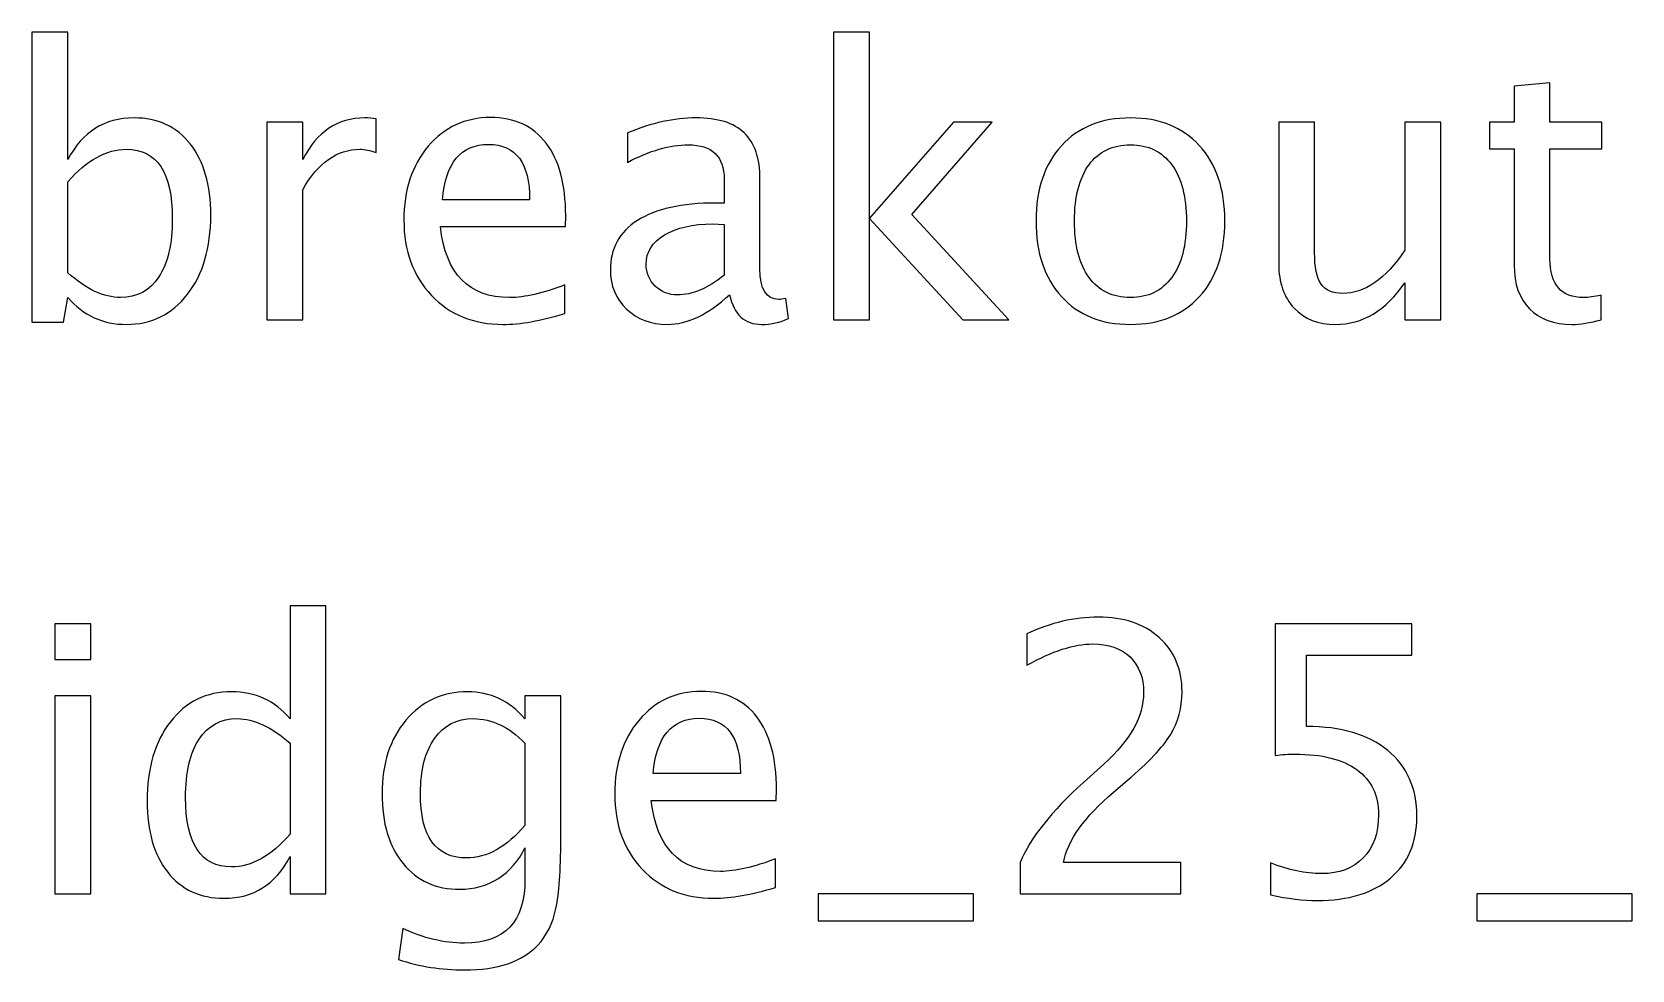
# Model space of a CAD drawing. Header units: centimetres. Extents: x -32.9 to 32.9, y -27.7 to 43.3.
# Drawn here: x -7.84 to -2.39, y 21.46 to 24.65 of the extents above; entities that cross this region are included whole.
import ezdxf

# ---------------------------------------------------------------- set-up
doc = ezdxf.new("R2010")
doc.units = ezdxf.units.CM
doc.header["$MEASUREMENT"] = 0
doc.layers.add('Layer 1', color=7, linetype='Continuous')

msp = doc.modelspace()

# ---------------------------------------------------------------- linework, layer by layer
at = {"layer": 'Layer 1'}
for points, knots in [([(-7.83504, 23.66282), (-7.83504, 23.66282), (-7.83504, 24.64961), (-7.83504, 24.64961), (-7.83504, 24.64961), (-7.83504, 24.64961), (-7.71312, 24.64961), (-7.71312, 24.64961), (-7.71312, 24.64961), (-7.71312, 24.64961), (-7.71312, 24.21633), (-7.71312, 24.21633), (-7.71312, 24.21633), (-7.66317, 24.31052), (-7.58802, 24.35751), (-7.48791, 24.35751), (-7.48791, 24.35751), (-7.40684, 24.35751), (-7.34313, 24.32809), (-7.29656, 24.26903), (-7.29656, 24.26903), (-7.24999, 24.20998), (-7.22671, 24.12933), (-7.22671, 24.0271), (-7.22671, 24.0271), (-7.22671, 23.91576), (-7.25317, 23.8258), (-7.30587, 23.75765), (-7.30587, 23.75765), (-7.35858, 23.68928), (-7.428, 23.6552), (-7.51394, 23.6552), (-7.51394, 23.6552), (-7.59374, 23.6552), (-7.6602, 23.68568), (-7.71312, 23.74685), (-7.71312, 23.74685), (-7.71312, 23.74685), (-7.72794, 23.66282), (-7.72794, 23.66282), (-7.72794, 23.66282), (-7.72794, 23.66282), (-7.83504, 23.66282), (-7.83504, 23.66282)], [0, 0, 0, 0, 0.0833333, 0.0833333, 0.0833333, 0.0833333, 0.1666667, 0.1666667, 0.1666667, 0.1666667, 0.25, 0.25, 0.25, 0.25, 0.3333333, 0.3333333, 0.3333333, 0.3333333, 0.4166667, 0.4166667, 0.4166667, 0.4166667, 0.5, 0.5, 0.5, 0.5, 0.5833333, 0.5833333, 0.5833333, 0.5833333, 0.6666667, 0.6666667, 0.6666667, 0.6666667, 0.75, 0.75, 0.75, 0.75, 0.8333333, 0.8333333, 0.8333333, 0.8333333, 1, 1, 1, 1]), ([(-5.1073, 23.67044), (-5.1073, 23.67044), (-5.1073, 24.64961), (-5.1073, 24.64961), (-5.1073, 24.64961), (-5.1073, 24.64961), (-4.98538, 24.64961), (-4.98538, 24.64961), (-4.98538, 24.64961), (-4.98538, 24.64961), (-4.98538, 24.01694), (-4.98538, 24.01694), (-4.98538, 24.01694), (-4.98538, 24.01694), (-4.69963, 24.34354), (-4.69963, 24.34354), (-4.69963, 24.34354), (-4.69963, 24.34354), (-4.56797, 24.34354), (-4.56797, 24.34354), (-4.56797, 24.34354), (-4.56797, 24.34354), (-4.84102, 24.02943), (-4.84102, 24.02943), (-4.84102, 24.02943), (-4.84102, 24.02943), (-4.51082, 23.67044), (-4.51082, 23.67044), (-4.51082, 23.67044), (-4.51082, 23.67044), (-4.66788, 23.67044), (-4.66788, 23.67044), (-4.66788, 23.67044), (-4.66788, 23.67044), (-4.98538, 24.01567), (-4.98538, 24.01567), (-4.98538, 24.01567), (-4.98538, 24.01567), (-4.98538, 23.67044), (-4.98538, 23.67044), (-4.98538, 23.67044), (-4.98538, 23.67044), (-5.1073, 23.67044), (-5.1073, 23.67044)], [0, 0, 0, 0, 0.0833333, 0.0833333, 0.0833333, 0.0833333, 0.1666667, 0.1666667, 0.1666667, 0.1666667, 0.25, 0.25, 0.25, 0.25, 0.3333333, 0.3333333, 0.3333333, 0.3333333, 0.4166667, 0.4166667, 0.4166667, 0.4166667, 0.5, 0.5, 0.5, 0.5, 0.5833333, 0.5833333, 0.5833333, 0.5833333, 0.6666667, 0.6666667, 0.6666667, 0.6666667, 0.75, 0.75, 0.75, 0.75, 0.8333333, 0.8333333, 0.8333333, 0.8333333, 1, 1, 1, 1]), ([(-2.49554, 23.67065), (-2.53322, 23.66028), (-2.56602, 23.6552), (-2.59375, 23.6552), (-2.59375, 23.6552), (-2.65598, 23.6552), (-2.70445, 23.67298), (-2.73917, 23.70854), (-2.73917, 23.70854), (-2.77409, 23.7441), (-2.79145, 23.79342), (-2.79145, 23.85671), (-2.79145, 23.85671), (-2.79145, 23.85671), (-2.79145, 24.2521), (-2.79145, 24.2521), (-2.79145, 24.2521), (-2.79145, 24.2521), (-2.87569, 24.2521), (-2.87569, 24.2521), (-2.87569, 24.2521), (-2.87569, 24.2521), (-2.87569, 24.34354), (-2.87569, 24.34354), (-2.87569, 24.34354), (-2.87569, 24.34354), (-2.79145, 24.34354), (-2.79145, 24.34354), (-2.79145, 24.34354), (-2.79145, 24.34354), (-2.79145, 24.46525), (-2.79145, 24.46525), (-2.79145, 24.46525), (-2.79145, 24.46525), (-2.66953, 24.47689), (-2.66953, 24.47689), (-2.66953, 24.47689), (-2.66953, 24.47689), (-2.66953, 24.34354), (-2.66953, 24.34354), (-2.66953, 24.34354), (-2.66953, 24.34354), (-2.493, 24.34354), (-2.493, 24.34354), (-2.493, 24.34354), (-2.493, 24.34354), (-2.493, 24.2521), (-2.493, 24.2521), (-2.493, 24.2521), (-2.493, 24.2521), (-2.66953, 24.2521), (-2.66953, 24.2521), (-2.66953, 24.2521), (-2.66953, 24.2521), (-2.66953, 23.87872), (-2.66953, 23.87872), (-2.66953, 23.87872), (-2.66953, 23.79067), (-2.63122, 23.74664), (-2.55481, 23.74664), (-2.55481, 23.74664), (-2.53851, 23.74664), (-2.51882, 23.74939), (-2.49554, 23.75468), (-2.49554, 23.75468), (-2.49554, 23.75468), (-2.49554, 23.67065), (-2.49554, 23.67065)], [0, 0, 0, 0, 0.0555556, 0.0555556, 0.0555556, 0.0555556, 0.1111111, 0.1111111, 0.1111111, 0.1111111, 0.1666667, 0.1666667, 0.1666667, 0.1666667, 0.2222222, 0.2222222, 0.2222222, 0.2222222, 0.2777778, 0.2777778, 0.2777778, 0.2777778, 0.3333333, 0.3333333, 0.3333333, 0.3333333, 0.3888889, 0.3888889, 0.3888889, 0.3888889, 0.4444444, 0.4444444, 0.4444444, 0.4444444, 0.5, 0.5, 0.5, 0.5, 0.5555556, 0.5555556, 0.5555556, 0.5555556, 0.6111111, 0.6111111, 0.6111111, 0.6111111, 0.6666667, 0.6666667, 0.6666667, 0.6666667, 0.7222222, 0.7222222, 0.7222222, 0.7222222, 0.7777778, 0.7777778, 0.7777778, 0.7777778, 0.8333333, 0.8333333, 0.8333333, 0.8333333, 0.8888889, 0.8888889, 0.8888889, 0.8888889, 1, 1, 1, 1]), ([(-7.03579, 23.67044), (-7.03579, 23.67044), (-7.03579, 24.34354), (-7.03579, 24.34354), (-7.03579, 24.34354), (-7.03579, 24.34354), (-6.91387, 24.34354), (-6.91387, 24.34354), (-6.91387, 24.34354), (-6.91387, 24.34354), (-6.91387, 24.21633), (-6.91387, 24.21633), (-6.91387, 24.21633), (-6.8654, 24.31052), (-6.79512, 24.35751), (-6.70284, 24.35751), (-6.70284, 24.35751), (-6.69035, 24.35751), (-6.67723, 24.35645), (-6.66368, 24.35434), (-6.66368, 24.35434), (-6.66368, 24.35434), (-6.66368, 24.24025), (-6.66368, 24.24025), (-6.66368, 24.24025), (-6.68485, 24.24723), (-6.70347, 24.25083), (-6.71956, 24.25083), (-6.71956, 24.25083), (-6.79703, 24.25083), (-6.8618, 24.20511), (-6.91387, 24.11346), (-6.91387, 24.11346), (-6.91387, 24.11346), (-6.91387, 23.67044), (-6.91387, 23.67044), (-6.91387, 23.67044), (-6.91387, 23.67044), (-7.03579, 23.67044), (-7.03579, 23.67044)], [0, 0, 0, 0, 0.0909091, 0.0909091, 0.0909091, 0.0909091, 0.1818182, 0.1818182, 0.1818182, 0.1818182, 0.2727273, 0.2727273, 0.2727273, 0.2727273, 0.3636364, 0.3636364, 0.3636364, 0.3636364, 0.4545455, 0.4545455, 0.4545455, 0.4545455, 0.5454545, 0.5454545, 0.5454545, 0.5454545, 0.6363636, 0.6363636, 0.6363636, 0.6363636, 0.7272727, 0.7272727, 0.7272727, 0.7272727, 0.8181818, 0.8181818, 0.8181818, 0.8181818, 1, 1, 1, 1]), ([(-6.02212, 23.69203), (-6.10403, 23.66748), (-6.1741, 23.6552), (-6.23252, 23.6552), (-6.23252, 23.6552), (-6.33221, 23.6552), (-6.41328, 23.68822), (-6.47572, 23.75405), (-6.47572, 23.75405), (-6.53816, 23.81988), (-6.56949, 23.90518), (-6.56949, 24.01017), (-6.56949, 24.01017), (-6.56949, 24.11198), (-6.54197, 24.19559), (-6.48673, 24.26099), (-6.48673, 24.26099), (-6.43148, 24.32618), (-6.36079, 24.35878), (-6.27464, 24.35878), (-6.27464, 24.35878), (-6.19315, 24.35878), (-6.13007, 24.32978), (-6.08562, 24.27179), (-6.08562, 24.27179), (-6.04117, 24.21379), (-6.01894, 24.13166), (-6.01894, 24.02519), (-6.01894, 24.02519), (-6.01894, 24.02519), (-6.01958, 23.98794), (-6.01958, 23.98794), (-6.01958, 23.98794), (-6.01958, 23.98794), (-6.44503, 23.98794), (-6.44503, 23.98794), (-6.44503, 23.98794), (-6.42725, 23.82707), (-6.34872, 23.74664), (-6.20966, 23.74664), (-6.20966, 23.74664), (-6.15864, 23.74664), (-6.0962, 23.76103), (-6.02212, 23.78982), (-6.02212, 23.78982), (-6.02212, 23.78982), (-6.02212, 23.69203), (-6.02212, 23.69203)], [0, 0, 0, 0, 0.0769231, 0.0769231, 0.0769231, 0.0769231, 0.1538462, 0.1538462, 0.1538462, 0.1538462, 0.2307692, 0.2307692, 0.2307692, 0.2307692, 0.3076923, 0.3076923, 0.3076923, 0.3076923, 0.3846154, 0.3846154, 0.3846154, 0.3846154, 0.4615385, 0.4615385, 0.4615385, 0.4615385, 0.5384615, 0.5384615, 0.5384615, 0.5384615, 0.6153846, 0.6153846, 0.6153846, 0.6153846, 0.6923077, 0.6923077, 0.6923077, 0.6923077, 0.7692308, 0.7692308, 0.7692308, 0.7692308, 0.8461538, 0.8461538, 0.8461538, 0.8461538, 1, 1, 1, 1]), ([(-5.46163, 23.75617), (-5.53486, 23.68886), (-5.60535, 23.6552), (-5.67308, 23.6552), (-5.67308, 23.6552), (-5.72875, 23.6552), (-5.77511, 23.67256), (-5.81172, 23.70748), (-5.81172, 23.70748), (-5.84855, 23.74241), (-5.86697, 23.78643), (-5.86697, 23.83956), (-5.86697, 23.83956), (-5.86697, 23.91301), (-5.83607, 23.96953), (-5.77426, 24.0089), (-5.77426, 24.0089), (-5.71245, 24.04827), (-5.62376, 24.06795), (-5.50819, 24.06795), (-5.50819, 24.06795), (-5.50819, 24.06795), (-5.47962, 24.06795), (-5.47962, 24.06795), (-5.47962, 24.06795), (-5.47962, 24.06795), (-5.47962, 24.14902), (-5.47962, 24.14902), (-5.47962, 24.14902), (-5.47962, 24.22712), (-5.52026, 24.26607), (-5.60175, 24.26607), (-5.60175, 24.26607), (-5.66483, 24.26607), (-5.73383, 24.24617), (-5.80855, 24.20638), (-5.80855, 24.20638), (-5.80855, 24.20638), (-5.80855, 24.30671), (-5.80855, 24.30671), (-5.80855, 24.30671), (-5.72642, 24.34058), (-5.64895, 24.35751), (-5.57635, 24.35751), (-5.57635, 24.35751), (-5.50163, 24.35751), (-5.44639, 24.34058), (-5.41104, 24.3065), (-5.41104, 24.3065), (-5.37548, 24.27242), (-5.3577, 24.21993), (-5.3577, 24.14902), (-5.3577, 24.14902), (-5.3577, 24.14902), (-5.3577, 23.84485), (-5.3577, 23.84485), (-5.3577, 23.84485), (-5.3577, 23.77522), (-5.33632, 23.74029), (-5.29335, 23.74029), (-5.29335, 23.74029), (-5.28806, 23.74029), (-5.28023, 23.74114), (-5.26986, 23.74283), (-5.26986, 23.74283), (-5.26986, 23.74283), (-5.26118, 23.6751), (-5.26118, 23.6751), (-5.26118, 23.6751), (-5.28891, 23.66176), (-5.31939, 23.6552), (-5.35283, 23.6552), (-5.35283, 23.6552), (-5.40977, 23.6552), (-5.44596, 23.68886), (-5.46163, 23.75617)], [0, 0, 0, 0, 0.05, 0.05, 0.05, 0.05, 0.1, 0.1, 0.1, 0.1, 0.15, 0.15, 0.15, 0.15, 0.2, 0.2, 0.2, 0.2, 0.25, 0.25, 0.25, 0.25, 0.3, 0.3, 0.3, 0.3, 0.35, 0.35, 0.35, 0.35, 0.4, 0.4, 0.4, 0.4, 0.45, 0.45, 0.45, 0.45, 0.5, 0.5, 0.5, 0.5, 0.55, 0.55, 0.55, 0.55, 0.6, 0.6, 0.6, 0.6, 0.65, 0.65, 0.65, 0.65, 0.7, 0.7, 0.7, 0.7, 0.75, 0.75, 0.75, 0.75, 0.8, 0.8, 0.8, 0.8, 0.85, 0.85, 0.85, 0.85, 0.9, 0.9, 0.9, 0.9, 1, 1, 1, 1]), ([(-4.09701, 23.6552), (-4.19586, 23.6552), (-4.27417, 23.68674), (-4.33175, 23.74982), (-4.33175, 23.74982), (-4.38953, 23.81289), (-4.41832, 23.89862), (-4.41832, 24.00678), (-4.41832, 24.00678), (-4.41832, 24.11473), (-4.38953, 24.20024), (-4.33175, 24.26311), (-4.33175, 24.26311), (-4.27417, 24.32597), (-4.19586, 24.35751), (-4.09701, 24.35751), (-4.09701, 24.35751), (-3.99816, 24.35751), (-3.91984, 24.32597), (-3.86227, 24.26311), (-3.86227, 24.26311), (-3.80449, 24.20024), (-3.7757, 24.11473), (-3.7757, 24.00678), (-3.7757, 24.00678), (-3.7757, 23.89862), (-3.80449, 23.81289), (-3.86227, 23.74982), (-3.86227, 23.74982), (-3.91984, 23.68674), (-3.99816, 23.6552), (-4.09701, 23.6552)], [0, 0, 0, 0, 0.1111111, 0.1111111, 0.1111111, 0.1111111, 0.2222222, 0.2222222, 0.2222222, 0.2222222, 0.3333333, 0.3333333, 0.3333333, 0.3333333, 0.4444444, 0.4444444, 0.4444444, 0.4444444, 0.5555556, 0.5555556, 0.5555556, 0.5555556, 0.6666667, 0.6666667, 0.6666667, 0.6666667, 0.7777778, 0.7777778, 0.7777778, 0.7777778, 1, 1, 1, 1]), ([(-3.16314, 23.67044), (-3.16314, 23.67044), (-3.16314, 23.79702), (-3.16314, 23.79702), (-3.16314, 23.79702), (-3.22812, 23.7024), (-3.30707, 23.6552), (-3.39978, 23.6552), (-3.39978, 23.6552), (-3.45863, 23.6552), (-3.5054, 23.67362), (-3.54012, 23.71066), (-3.54012, 23.71066), (-3.57504, 23.7477), (-3.5924, 23.79744), (-3.5924, 23.86031), (-3.5924, 23.86031), (-3.5924, 23.86031), (-3.5924, 24.34354), (-3.5924, 24.34354), (-3.5924, 24.34354), (-3.5924, 24.34354), (-3.47048, 24.34354), (-3.47048, 24.34354), (-3.47048, 24.34354), (-3.47048, 24.34354), (-3.47048, 23.9001), (-3.47048, 23.9001), (-3.47048, 23.9001), (-3.47048, 23.84951), (-3.46307, 23.81374), (-3.44847, 23.79257), (-3.44847, 23.79257), (-3.43365, 23.77119), (-3.4091, 23.76061), (-3.37459, 23.76061), (-3.37459, 23.76061), (-3.30009, 23.76061), (-3.22939, 23.80951), (-3.16314, 23.90751), (-3.16314, 23.90751), (-3.16314, 23.90751), (-3.16314, 24.34354), (-3.16314, 24.34354), (-3.16314, 24.34354), (-3.16314, 24.34354), (-3.04122, 24.34354), (-3.04122, 24.34354), (-3.04122, 24.34354), (-3.04122, 24.34354), (-3.04122, 23.67044), (-3.04122, 23.67044), (-3.04122, 23.67044), (-3.04122, 23.67044), (-3.16314, 23.67044), (-3.16314, 23.67044)], [0, 0, 0, 0, 0.0666667, 0.0666667, 0.0666667, 0.0666667, 0.1333333, 0.1333333, 0.1333333, 0.1333333, 0.2, 0.2, 0.2, 0.2, 0.2666667, 0.2666667, 0.2666667, 0.2666667, 0.3333333, 0.3333333, 0.3333333, 0.3333333, 0.4, 0.4, 0.4, 0.4, 0.4666667, 0.4666667, 0.4666667, 0.4666667, 0.5333333, 0.5333333, 0.5333333, 0.5333333, 0.6, 0.6, 0.6, 0.6, 0.6666667, 0.6666667, 0.6666667, 0.6666667, 0.7333333, 0.7333333, 0.7333333, 0.7333333, 0.8, 0.8, 0.8, 0.8, 0.8666667, 0.8666667, 0.8666667, 0.8666667, 1, 1, 1, 1]), ([(-7.71312, 23.83088), (-7.65025, 23.77479), (-7.59035, 23.74664), (-7.53341, 23.74664), (-7.53341, 23.74664), (-7.47732, 23.74664), (-7.43393, 23.77014), (-7.40345, 23.81691), (-7.40345, 23.81691), (-7.37276, 23.86369), (-7.35752, 23.92952), (-7.35752, 24.01461), (-7.35752, 24.01461), (-7.35752, 24.17209), (-7.40959, 24.25083), (-7.51373, 24.25083), (-7.51373, 24.25083), (-7.58189, 24.25083), (-7.64835, 24.214), (-7.71312, 24.14013), (-7.71312, 24.14013), (-7.71312, 24.14013), (-7.71312, 23.83088), (-7.71312, 23.83088)], [0, 0, 0, 0, 0.1428571, 0.1428571, 0.1428571, 0.1428571, 0.2857143, 0.2857143, 0.2857143, 0.2857143, 0.4285714, 0.4285714, 0.4285714, 0.4285714, 0.5714286, 0.5714286, 0.5714286, 0.5714286, 0.7142857, 0.7142857, 0.7142857, 0.7142857, 1, 1, 1, 1]), ([(-6.43868, 24.07938), (-6.43868, 24.07938), (-6.1415, 24.07938), (-6.1415, 24.07938), (-6.1415, 24.07938), (-6.1415, 24.20469), (-6.18828, 24.26734), (-6.28162, 24.26734), (-6.28162, 24.26734), (-6.3756, 24.26734), (-6.42788, 24.20469), (-6.43868, 24.07938)], [0, 0, 0, 0, 0.25, 0.25, 0.25, 0.25, 0.5, 0.5, 0.5, 0.5, 1, 1, 1, 1]), ([(-4.09722, 23.74664), (-4.0369, 23.74664), (-3.98991, 23.76929), (-3.95646, 23.8148), (-3.95646, 23.8148), (-3.92323, 23.86009), (-3.90651, 23.92423), (-3.90651, 24.00678), (-3.90651, 24.00678), (-3.90651, 24.08912), (-3.92323, 24.15304), (-3.95646, 24.19834), (-3.95646, 24.19834), (-3.98991, 24.24342), (-4.0369, 24.26607), (-4.09722, 24.26607), (-4.09722, 24.26607), (-4.15776, 24.26607), (-4.20475, 24.24342), (-4.23777, 24.19834), (-4.23777, 24.19834), (-4.271, 24.15304), (-4.28751, 24.08912), (-4.28751, 24.00678), (-4.28751, 24.00678), (-4.28751, 23.92423), (-4.271, 23.86009), (-4.23777, 23.8148), (-4.23777, 23.8148), (-4.20475, 23.76929), (-4.15776, 23.74664), (-4.09722, 23.74664)], [0, 0, 0, 0, 0.1111111, 0.1111111, 0.1111111, 0.1111111, 0.2222222, 0.2222222, 0.2222222, 0.2222222, 0.3333333, 0.3333333, 0.3333333, 0.3333333, 0.4444444, 0.4444444, 0.4444444, 0.4444444, 0.5555556, 0.5555556, 0.5555556, 0.5555556, 0.6666667, 0.6666667, 0.6666667, 0.6666667, 0.7777778, 0.7777778, 0.7777778, 0.7777778, 1, 1, 1, 1]), ([(-5.47962, 23.82263), (-5.47962, 23.82263), (-5.47962, 23.99556), (-5.47962, 23.99556), (-5.47962, 23.99556), (-5.47962, 23.99556), (-5.51878, 23.99683), (-5.51878, 23.99683), (-5.51878, 23.99683), (-5.58651, 23.99683), (-5.64112, 23.98434), (-5.68282, 23.95937), (-5.68282, 23.95937), (-5.72431, 23.93418), (-5.74505, 23.90095), (-5.74505, 23.85946), (-5.74505, 23.85946), (-5.74505, 23.83046), (-5.73468, 23.80591), (-5.71415, 23.7858), (-5.71415, 23.7858), (-5.6934, 23.76569), (-5.66821, 23.75553), (-5.63837, 23.75553), (-5.63837, 23.75553), (-5.58757, 23.75553), (-5.53465, 23.77797), (-5.47962, 23.82263)], [0, 0, 0, 0, 0.125, 0.125, 0.125, 0.125, 0.25, 0.25, 0.25, 0.25, 0.375, 0.375, 0.375, 0.375, 0.5, 0.5, 0.5, 0.5, 0.625, 0.625, 0.625, 0.625, 0.75, 0.75, 0.75, 0.75, 1, 1, 1, 1]), ([(-6.95675, 21.71887), (-6.95675, 21.71887), (-6.95675, 21.84524), (-6.95675, 21.84524), (-6.95675, 21.84524), (-7.00649, 21.75083), (-7.08142, 21.70363), (-7.18154, 21.70363), (-7.18154, 21.70363), (-7.26282, 21.70363), (-7.32674, 21.73305), (-7.37331, 21.79211), (-7.37331, 21.79211), (-7.41988, 21.85116), (-7.44316, 21.93181), (-7.44316, 22.03404), (-7.44316, 22.03404), (-7.44316, 22.1458), (-7.4167, 22.23576), (-7.364, 22.30392), (-7.364, 22.30392), (-7.31108, 22.37186), (-7.24165, 22.40594), (-7.1555, 22.40594), (-7.1555, 22.40594), (-7.07571, 22.40594), (-7.00924, 22.37546), (-6.95675, 22.31429), (-6.95675, 22.31429), (-6.95675, 22.31429), (-6.95675, 22.69804), (-6.95675, 22.69804), (-6.95675, 22.69804), (-6.95675, 22.69804), (-6.83483, 22.69804), (-6.83483, 22.69804), (-6.83483, 22.69804), (-6.83483, 22.69804), (-6.83483, 21.71887), (-6.83483, 21.71887), (-6.83483, 21.71887), (-6.83483, 21.71887), (-6.95675, 21.71887), (-6.95675, 21.71887)], [0, 0, 0, 0, 0.0833333, 0.0833333, 0.0833333, 0.0833333, 0.1666667, 0.1666667, 0.1666667, 0.1666667, 0.25, 0.25, 0.25, 0.25, 0.3333333, 0.3333333, 0.3333333, 0.3333333, 0.4166667, 0.4166667, 0.4166667, 0.4166667, 0.5, 0.5, 0.5, 0.5, 0.5833333, 0.5833333, 0.5833333, 0.5833333, 0.6666667, 0.6666667, 0.6666667, 0.6666667, 0.75, 0.75, 0.75, 0.75, 0.8333333, 0.8333333, 0.8333333, 0.8333333, 1, 1, 1, 1]), ([(-4.47263, 21.71887), (-4.47263, 21.71887), (-4.47263, 21.82555), (-4.47263, 21.82555), (-4.47263, 21.82555), (-4.43707, 21.90874), (-4.36531, 21.99954), (-4.25715, 22.09754), (-4.25715, 22.09754), (-4.25715, 22.09754), (-4.1873, 22.1602), (-4.1873, 22.1602), (-4.1873, 22.1602), (-4.09734, 22.2419), (-4.05226, 22.32276), (-4.05226, 22.40319), (-4.05226, 22.40319), (-4.05226, 22.45462), (-4.06771, 22.49484), (-4.0984, 22.52426), (-4.0984, 22.52426), (-4.12909, 22.55368), (-4.17164, 22.5685), (-4.22561, 22.5685), (-4.22561, 22.5685), (-4.28869, 22.5685), (-4.36341, 22.54437), (-4.44977, 22.49611), (-4.44977, 22.49611), (-4.44977, 22.49611), (-4.44977, 22.60279), (-4.44977, 22.60279), (-4.44977, 22.60279), (-4.36828, 22.64089), (-4.28721, 22.65994), (-4.20635, 22.65994), (-4.20635, 22.65994), (-4.12042, 22.65994), (-4.05141, 22.63687), (-3.99934, 22.59051), (-3.99934, 22.59051), (-3.94748, 22.54416), (-3.92145, 22.48278), (-3.92145, 22.40615), (-3.92145, 22.40615), (-3.92145, 22.35112), (-3.93457, 22.30222), (-3.96082, 22.25968), (-3.96082, 22.25968), (-3.98728, 22.21692), (-4.03617, 22.16528), (-4.10793, 22.10432), (-4.10793, 22.10432), (-4.10793, 22.10432), (-4.15513, 22.0641), (-4.15513, 22.0641), (-4.15513, 22.0641), (-4.25334, 21.98091), (-4.31007, 21.90133), (-4.32531, 21.82555), (-4.32531, 21.82555), (-4.32531, 21.82555), (-3.92526, 21.82555), (-3.92526, 21.82555), (-3.92526, 21.82555), (-3.92526, 21.82555), (-3.92526, 21.71887), (-3.92526, 21.71887), (-3.92526, 21.71887), (-3.92526, 21.71887), (-4.47263, 21.71887), (-4.47263, 21.71887)], [0, 0, 0, 0, 0.0526316, 0.0526316, 0.0526316, 0.0526316, 0.1052632, 0.1052632, 0.1052632, 0.1052632, 0.1578947, 0.1578947, 0.1578947, 0.1578947, 0.2105263, 0.2105263, 0.2105263, 0.2105263, 0.2631579, 0.2631579, 0.2631579, 0.2631579, 0.3157895, 0.3157895, 0.3157895, 0.3157895, 0.3684211, 0.3684211, 0.3684211, 0.3684211, 0.4210526, 0.4210526, 0.4210526, 0.4210526, 0.4736842, 0.4736842, 0.4736842, 0.4736842, 0.5263158, 0.5263158, 0.5263158, 0.5263158, 0.5789474, 0.5789474, 0.5789474, 0.5789474, 0.6315789, 0.6315789, 0.6315789, 0.6315789, 0.6842105, 0.6842105, 0.6842105, 0.6842105, 0.7368421, 0.7368421, 0.7368421, 0.7368421, 0.7894737, 0.7894737, 0.7894737, 0.7894737, 0.8421053, 0.8421053, 0.8421053, 0.8421053, 0.8947368, 0.8947368, 0.8947368, 0.8947368, 1, 1, 1, 1]), ([(-7.75685, 22.51516), (-7.75685, 22.51516), (-7.75685, 22.63708), (-7.75685, 22.63708), (-7.75685, 22.63708), (-7.75685, 22.63708), (-7.63493, 22.63708), (-7.63493, 22.63708), (-7.63493, 22.63708), (-7.63493, 22.63708), (-7.63493, 22.51516), (-7.63493, 22.51516), (-7.63493, 22.51516), (-7.63493, 22.51516), (-7.75685, 22.51516), (-7.75685, 22.51516)], [0, 0, 0, 0, 0.2, 0.2, 0.2, 0.2, 0.4, 0.4, 0.4, 0.4, 0.6, 0.6, 0.6, 0.6, 1, 1, 1, 1]), ([(-3.62004, 21.71506), (-3.62004, 21.71506), (-3.62004, 21.82428), (-3.62004, 21.82428), (-3.62004, 21.82428), (-3.55929, 21.79973), (-3.50172, 21.78745), (-3.44668, 21.78745), (-3.44668, 21.78745), (-3.38657, 21.78745), (-3.33916, 21.80523), (-3.30466, 21.84079), (-3.30466, 21.84079), (-3.27015, 21.87635), (-3.25301, 21.92525), (-3.25301, 21.98748), (-3.25301, 21.98748), (-3.25301, 22.05436), (-3.27735, 22.10559), (-3.32603, 22.14093), (-3.32603, 22.14093), (-3.37472, 22.17628), (-3.4452, 22.19385), (-3.53728, 22.19385), (-3.53728, 22.19385), (-3.55866, 22.19385), (-3.5813, 22.19237), (-3.6048, 22.18941), (-3.6048, 22.18941), (-3.6048, 22.18941), (-3.6048, 22.63708), (-3.6048, 22.63708), (-3.6048, 22.63708), (-3.6048, 22.63708), (-3.13998, 22.63708), (-3.13998, 22.63708), (-3.13998, 22.63708), (-3.13998, 22.63708), (-3.13998, 22.5304), (-3.13998, 22.5304), (-3.13998, 22.5304), (-3.13998, 22.5304), (-3.49812, 22.5304), (-3.49812, 22.5304), (-3.49812, 22.5304), (-3.49812, 22.5304), (-3.49812, 22.28783), (-3.49812, 22.28783), (-3.49812, 22.28783), (-3.38001, 22.28783), (-3.28793, 22.26074), (-3.22168, 22.20655), (-3.22168, 22.20655), (-3.15543, 22.15258), (-3.1222, 22.07765), (-3.1222, 21.98176), (-3.1222, 21.98176), (-3.1222, 21.89244), (-3.15226, 21.82259), (-3.21237, 21.772), (-3.21237, 21.772), (-3.27248, 21.72141), (-3.35546, 21.69601), (-3.46129, 21.69601), (-3.46129, 21.69601), (-3.50849, 21.69601), (-3.56141, 21.70236), (-3.62004, 21.71506)], [0, 0, 0, 0, 0.0555556, 0.0555556, 0.0555556, 0.0555556, 0.1111111, 0.1111111, 0.1111111, 0.1111111, 0.1666667, 0.1666667, 0.1666667, 0.1666667, 0.2222222, 0.2222222, 0.2222222, 0.2222222, 0.2777778, 0.2777778, 0.2777778, 0.2777778, 0.3333333, 0.3333333, 0.3333333, 0.3333333, 0.3888889, 0.3888889, 0.3888889, 0.3888889, 0.4444444, 0.4444444, 0.4444444, 0.4444444, 0.5, 0.5, 0.5, 0.5, 0.5555556, 0.5555556, 0.5555556, 0.5555556, 0.6111111, 0.6111111, 0.6111111, 0.6111111, 0.6666667, 0.6666667, 0.6666667, 0.6666667, 0.7222222, 0.7222222, 0.7222222, 0.7222222, 0.7777778, 0.7777778, 0.7777778, 0.7777778, 0.8333333, 0.8333333, 0.8333333, 0.8333333, 0.8888889, 0.8888889, 0.8888889, 0.8888889, 1, 1, 1, 1]), ([(-7.75685, 21.71887), (-7.75685, 21.71887), (-7.75685, 22.39197), (-7.75685, 22.39197), (-7.75685, 22.39197), (-7.75685, 22.39197), (-7.63493, 22.39197), (-7.63493, 22.39197), (-7.63493, 22.39197), (-7.63493, 22.39197), (-7.63493, 21.71887), (-7.63493, 21.71887), (-7.63493, 21.71887), (-7.63493, 21.71887), (-7.75685, 21.71887), (-7.75685, 21.71887)], [0, 0, 0, 0, 0.2, 0.2, 0.2, 0.2, 0.4, 0.4, 0.4, 0.4, 0.6, 0.6, 0.6, 0.6, 1, 1, 1, 1]), ([(-6.58803, 21.49535), (-6.58803, 21.49535), (-6.57364, 21.60076), (-6.57364, 21.60076), (-6.57364, 21.60076), (-6.50294, 21.56774), (-6.43288, 21.55123), (-6.36366, 21.55123), (-6.36366, 21.55123), (-6.22629, 21.55123), (-6.1575, 21.62404), (-6.1575, 21.76946), (-6.1575, 21.76946), (-6.1575, 21.76946), (-6.1575, 21.87529), (-6.1575, 21.87529), (-6.1575, 21.87529), (-6.17867, 21.83063), (-6.20872, 21.79613), (-6.24788, 21.77136), (-6.24788, 21.77136), (-6.28704, 21.7466), (-6.33064, 21.73411), (-6.37869, 21.73411), (-6.37869, 21.73411), (-6.46018, 21.73411), (-6.52474, 21.76332), (-6.57237, 21.82174), (-6.57237, 21.82174), (-6.61999, 21.88016), (-6.64391, 21.95932), (-6.64391, 22.05923), (-6.64391, 22.05923), (-6.64391, 22.16147), (-6.61682, 22.24486), (-6.56263, 22.30942), (-6.56263, 22.30942), (-6.50823, 22.37377), (-6.43817, 22.40594), (-6.35202, 22.40594), (-6.35202, 22.40594), (-6.27667, 22.40594), (-6.21169, 22.37546), (-6.1575, 22.31429), (-6.1575, 22.31429), (-6.1575, 22.31429), (-6.1575, 22.39197), (-6.1575, 22.39197), (-6.1575, 22.39197), (-6.1575, 22.39197), (-6.03558, 22.39197), (-6.03558, 22.39197), (-6.03558, 22.39197), (-6.03558, 22.39197), (-6.03558, 21.9026), (-6.03558, 21.9026), (-6.03558, 21.9026), (-6.03558, 21.7974), (-6.04108, 21.71951), (-6.05209, 21.66892), (-6.05209, 21.66892), (-6.06288, 21.61833), (-6.08363, 21.57684), (-6.11368, 21.54467), (-6.11368, 21.54467), (-6.16702, 21.48815), (-6.25042, 21.45979), (-6.36366, 21.45979), (-6.36366, 21.45979), (-6.44134, 21.45979), (-6.51606, 21.47164), (-6.58803, 21.49535)], [0, 0, 0, 0, 0.0526316, 0.0526316, 0.0526316, 0.0526316, 0.1052632, 0.1052632, 0.1052632, 0.1052632, 0.1578947, 0.1578947, 0.1578947, 0.1578947, 0.2105263, 0.2105263, 0.2105263, 0.2105263, 0.2631579, 0.2631579, 0.2631579, 0.2631579, 0.3157895, 0.3157895, 0.3157895, 0.3157895, 0.3684211, 0.3684211, 0.3684211, 0.3684211, 0.4210526, 0.4210526, 0.4210526, 0.4210526, 0.4736842, 0.4736842, 0.4736842, 0.4736842, 0.5263158, 0.5263158, 0.5263158, 0.5263158, 0.5789474, 0.5789474, 0.5789474, 0.5789474, 0.6315789, 0.6315789, 0.6315789, 0.6315789, 0.6842105, 0.6842105, 0.6842105, 0.6842105, 0.7368421, 0.7368421, 0.7368421, 0.7368421, 0.7894737, 0.7894737, 0.7894737, 0.7894737, 0.8421053, 0.8421053, 0.8421053, 0.8421053, 0.8947368, 0.8947368, 0.8947368, 0.8947368, 1, 1, 1, 1]), ([(-5.30469, 21.74046), (-5.3866, 21.71591), (-5.45667, 21.70363), (-5.51509, 21.70363), (-5.51509, 21.70363), (-5.61478, 21.70363), (-5.69585, 21.73665), (-5.75829, 21.80248), (-5.75829, 21.80248), (-5.82073, 21.86831), (-5.85206, 21.95361), (-5.85206, 22.0586), (-5.85206, 22.0586), (-5.85206, 22.16041), (-5.82454, 22.24402), (-5.7693, 22.30942), (-5.7693, 22.30942), (-5.71405, 22.37461), (-5.64336, 22.40721), (-5.55721, 22.40721), (-5.55721, 22.40721), (-5.47572, 22.40721), (-5.41264, 22.37821), (-5.36819, 22.32022), (-5.36819, 22.32022), (-5.32374, 22.26222), (-5.30151, 22.18009), (-5.30151, 22.07362), (-5.30151, 22.07362), (-5.30151, 22.07362), (-5.30215, 22.03637), (-5.30215, 22.03637), (-5.30215, 22.03637), (-5.30215, 22.03637), (-5.7276, 22.03637), (-5.7276, 22.03637), (-5.7276, 22.03637), (-5.70982, 21.8755), (-5.63129, 21.79507), (-5.49223, 21.79507), (-5.49223, 21.79507), (-5.44121, 21.79507), (-5.37877, 21.80946), (-5.30469, 21.83825), (-5.30469, 21.83825), (-5.30469, 21.83825), (-5.30469, 21.74046), (-5.30469, 21.74046)], [0, 0, 0, 0, 0.0769231, 0.0769231, 0.0769231, 0.0769231, 0.1538462, 0.1538462, 0.1538462, 0.1538462, 0.2307692, 0.2307692, 0.2307692, 0.2307692, 0.3076923, 0.3076923, 0.3076923, 0.3076923, 0.3846154, 0.3846154, 0.3846154, 0.3846154, 0.4615385, 0.4615385, 0.4615385, 0.4615385, 0.5384615, 0.5384615, 0.5384615, 0.5384615, 0.6153846, 0.6153846, 0.6153846, 0.6153846, 0.6923077, 0.6923077, 0.6923077, 0.6923077, 0.7692308, 0.7692308, 0.7692308, 0.7692308, 0.8461538, 0.8461538, 0.8461538, 0.8461538, 1, 1, 1, 1]), ([(-6.95675, 22.23089), (-7.02004, 22.28656), (-7.07994, 22.3145), (-7.13667, 22.3145), (-7.13667, 22.3145), (-7.19255, 22.3145), (-7.23573, 22.29122), (-7.26642, 22.24444), (-7.26642, 22.24444), (-7.29711, 22.19787), (-7.31235, 22.13183), (-7.31235, 22.04632), (-7.31235, 22.04632), (-7.31235, 21.88905), (-7.26028, 21.81031), (-7.15593, 21.81031), (-7.15593, 21.81031), (-7.08819, 21.81031), (-7.02173, 21.84735), (-6.95675, 21.92122), (-6.95675, 21.92122), (-6.95675, 21.92122), (-6.95675, 22.23089), (-6.95675, 22.23089)], [0, 0, 0, 0, 0.1428571, 0.1428571, 0.1428571, 0.1428571, 0.2857143, 0.2857143, 0.2857143, 0.2857143, 0.4285714, 0.4285714, 0.4285714, 0.4285714, 0.5714286, 0.5714286, 0.5714286, 0.5714286, 0.7142857, 0.7142857, 0.7142857, 0.7142857, 1, 1, 1, 1]), ([(-6.1575, 21.9517), (-6.1575, 21.9517), (-6.1575, 22.23089), (-6.1575, 22.23089), (-6.1575, 22.23089), (-6.21126, 22.28656), (-6.26989, 22.3145), (-6.33318, 22.3145), (-6.33318, 22.3145), (-6.38949, 22.3145), (-6.43351, 22.29206), (-6.46526, 22.24698), (-6.46526, 22.24698), (-6.49722, 22.20211), (-6.5131, 22.13966), (-6.5131, 22.06008), (-6.5131, 22.06008), (-6.5131, 21.91382), (-6.46124, 21.84079), (-6.35731, 21.84079), (-6.35731, 21.84079), (-6.28662, 21.84079), (-6.21994, 21.87783), (-6.1575, 21.9517)], [0, 0, 0, 0, 0.1428571, 0.1428571, 0.1428571, 0.1428571, 0.2857143, 0.2857143, 0.2857143, 0.2857143, 0.4285714, 0.4285714, 0.4285714, 0.4285714, 0.5714286, 0.5714286, 0.5714286, 0.5714286, 0.7142857, 0.7142857, 0.7142857, 0.7142857, 1, 1, 1, 1]), ([(-5.72125, 22.12781), (-5.72125, 22.12781), (-5.42407, 22.12781), (-5.42407, 22.12781), (-5.42407, 22.12781), (-5.42407, 22.25312), (-5.47085, 22.31577), (-5.56419, 22.31577), (-5.56419, 22.31577), (-5.65817, 22.31577), (-5.71045, 22.25312), (-5.72125, 22.12781)], [0, 0, 0, 0, 0.25, 0.25, 0.25, 0.25, 0.5, 0.5, 0.5, 0.5, 1, 1, 1, 1]), ([(-5.1597, 21.62743), (-5.1597, 21.62743), (-5.1597, 21.71887), (-5.1597, 21.71887), (-5.1597, 21.71887), (-5.1597, 21.71887), (-4.63138, 21.71887), (-4.63138, 21.71887), (-4.63138, 21.71887), (-4.63138, 21.71887), (-4.63138, 21.62743), (-4.63138, 21.62743), (-4.63138, 21.62743), (-4.63138, 21.62743), (-5.1597, 21.62743), (-5.1597, 21.62743)], [0, 0, 0, 0, 0.2, 0.2, 0.2, 0.2, 0.4, 0.4, 0.4, 0.4, 0.6, 0.6, 0.6, 0.6, 1, 1, 1, 1]), ([(-2.91858, 21.62743), (-2.91858, 21.62743), (-2.91858, 21.71887), (-2.91858, 21.71887), (-2.91858, 21.71887), (-2.91858, 21.71887), (-2.39026, 21.71887), (-2.39026, 21.71887), (-2.39026, 21.71887), (-2.39026, 21.71887), (-2.39026, 21.62743), (-2.39026, 21.62743), (-2.39026, 21.62743), (-2.39026, 21.62743), (-2.91858, 21.62743), (-2.91858, 21.62743)], [0, 0, 0, 0, 0.2, 0.2, 0.2, 0.2, 0.4, 0.4, 0.4, 0.4, 0.6, 0.6, 0.6, 0.6, 1, 1, 1, 1])]:
    msp.add_open_spline(points, degree=3, knots=knots, dxfattribs=at)

doc.saveas('drawing.dxf')
